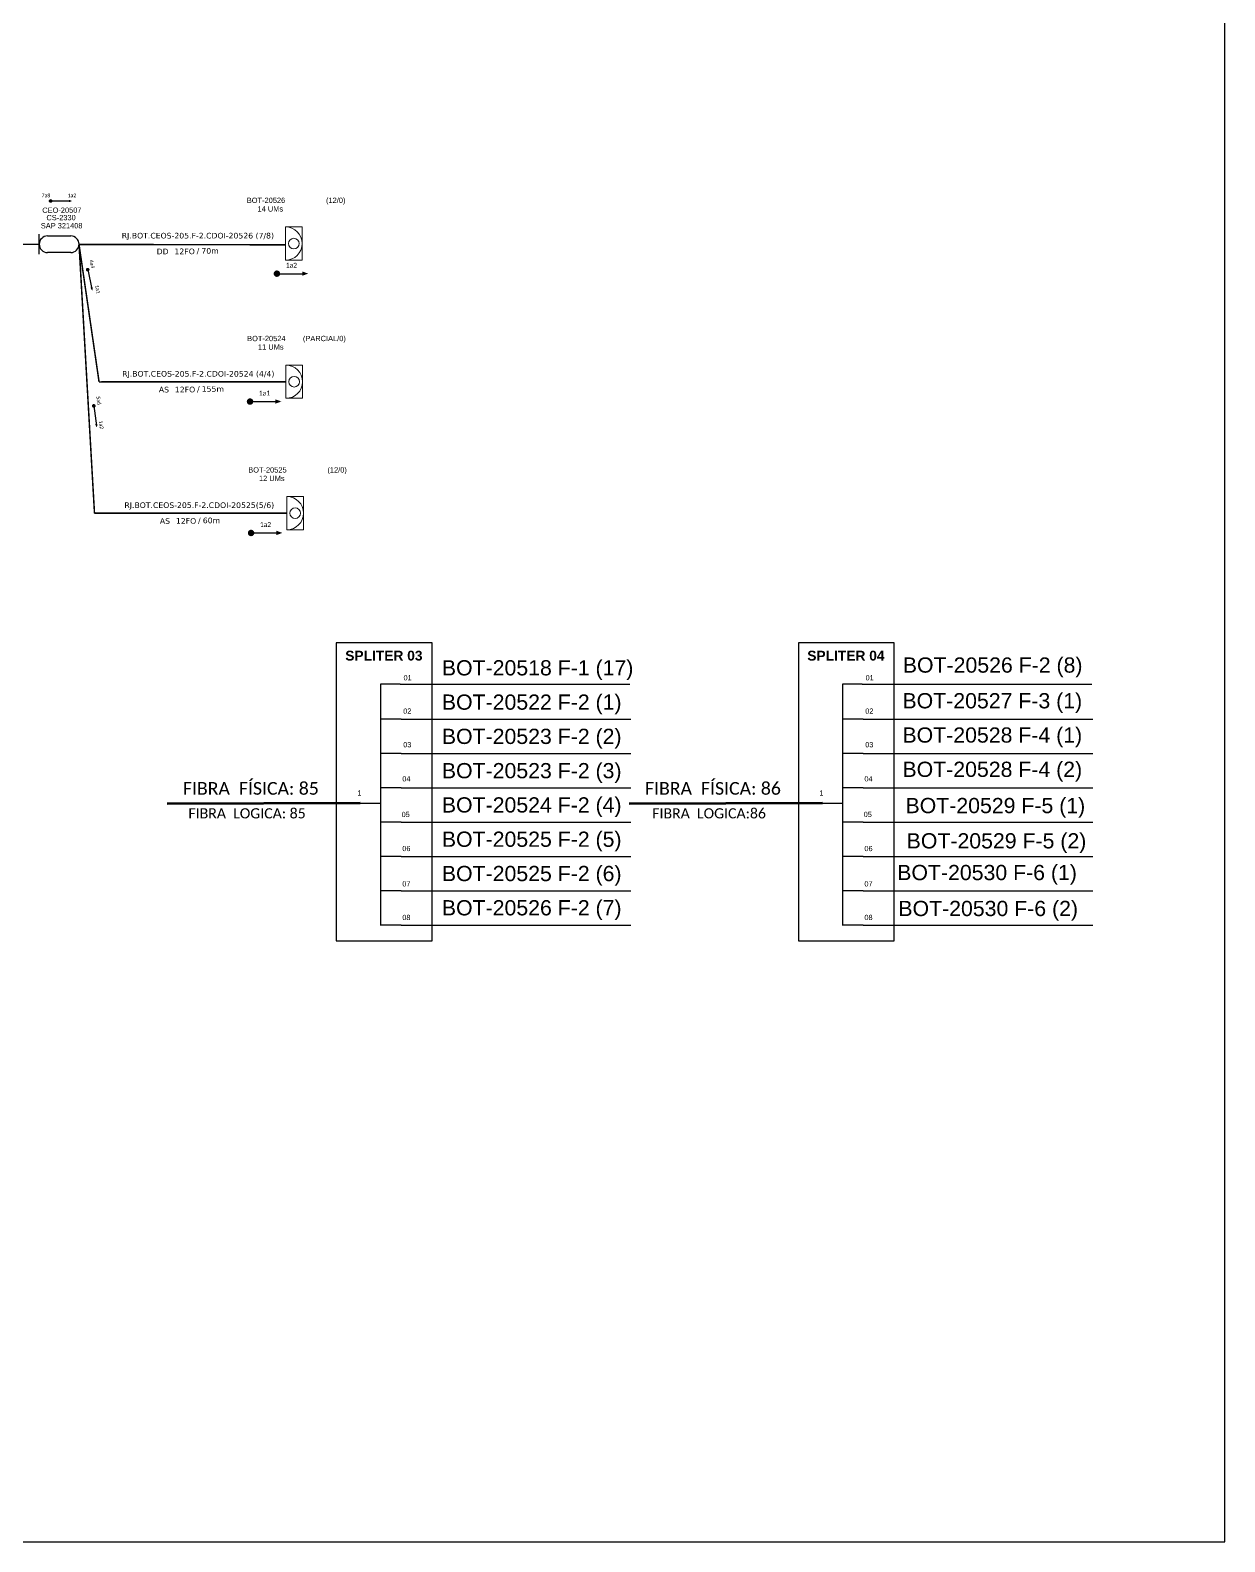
# Model space of a CAD drawing. Header units: metres. Extents: x 1105 to 1946, y -229 to 365.
# Drawn here: x 1710.8 to 1945.7, y -228.9 to 68.1 of the extents above; entities that cross this region are included whole.
import ezdxf
from ezdxf.enums import TextEntityAlignment as Align

# ---------------------------------------------------------------- set-up
doc = ezdxf.new("R2010")
doc.units = ezdxf.units.M
for name, color, linetype, lineweight in [("20.0-LEGENDA DOS CDO'S", 1, 'Continuous', 0), ('20.1-CDO_INTERIOR', 1, 'Continuous', 0), ('20.2-CDO_POSTE', 1, 'Continuous', 5), ('40.1-ETIQUETAS', 1, 'Continuous', 20)]:
    doc.layers.add(name, color=color, linetype=linetype, lineweight=lineweight)
for name, color, linetype in [('20.4-CEOS', 1, 'Continuous'), ('CAP a instalar', 1, 'Continuous'), ('SETA', 7, 'Continuous')]:
    doc.layers.add(name, color=color, linetype=linetype)
doc.styles.add('ARIAL', font='arial.ttf')
doc.styles.add('siredit', font='verdana.ttf')
doc.styles.get("Standard").update_dxf_attribs({"font": 'arial.ttf'})
doc.linetypes.add('FENCELINE1', pattern='A,0.25,-0.1,[133,ltypeshp.shx,S=0.1,R=0,X=-0.1,Y=0],-0.1,1', length=1.45)

# ---------------------------------------------------------------- blocks, each defined once
blk = doc.blocks.new('ETIQUETA_RS5F')
at = {"layer": '40.1-ETIQUETAS', "color": 0, "style": 'siredit'}
blk.add_text('/', height=1.5, dxfattribs=at).set_placement((1.55, -1.95), align=Align.MIDDLE_RIGHT)
for tag, p in [('ETIQUETA_R_PRIMARIA', (1.18, 4.1)), ('ETIQUETA_R_SECUNDARIA', (1.18, 2.1)), ('F_ATIVAS/F_MORTAS', (1.11, -4.24))]:
    blk.add_attdef(tag, text='', height=1.5, dxfattribs=at).set_placement(p, align=Align.MIDDLE_CENTER)
for tag, p in [('TIPO_CABO', (-6.62, -2.12)), ('CAP_CABO', (0.37, -2.09))]:
    blk.add_attdef(tag, text='', height=1.5, dxfattribs=at).set_placement(p, align=Align.MIDDLE_RIGHT)
blk.add_attdef('METROS', text='', height=1.5, dxfattribs=at).set_placement((2.11, -1.95), align=Align.MIDDLE_LEFT)
for tag, p in [('FUSÃO_1', (0.82, -8.39)), ('FUSÃO_2', (0.82, -10.6)), ('FUSÃO_3', (0.82, -12.93)), ('FUSÃO_4', (0.82, -15.14)), ('FUSÃO_5', (0.82, -17.16))]:
    blk.add_attdef(tag, text='', height=1.5, dxfattribs=at).set_placement(p, align=Align.CENTER)
blk = doc.blocks.new('CDOI_INT')
at = {"layer": '20.1-CDO_INTERIOR', "color": 0, "lineweight": 18}
blk.add_lwpolyline([(4.25, -4.25), (4.25, 4.25), (0, 4.25), (0, -4.25)], close=True, dxfattribs=at)
blk.add_circle((2.12, 0), 1.36, dxfattribs=at)
blk.add_arc((0, 0), 4.25, 270, 90, dxfattribs=at)
at = {"layer": "20.0-LEGENDA DOS CDO'S", "color": 0, "style": 'ARIAL'}
for tag, p in [('CDO_N', (-0.08, 10.38)), ('SPLITER_1', (21.18, 10.38)), ('SURVEY', (-0.08, 8.2)), ('SPLITER_2', (21.19, 8.68)), ('SAP', (-0.08, 6.23)), ('1:XX', (5.94, -2.22)), ('UMS', (5.94, -4.24))]:
    blk.add_attdef(tag, p, '', height=1.36, dxfattribs=at)
blk.add_attdef('FIBRAS_UTILIZADAS', text='', height=1.36, dxfattribs=at).set_placement((15.34, 10.38), align=Align.CENTER)
blk = doc.blocks.new('CDOE-TEXTO PADRÃO')
at = {"layer": "20.0-LEGENDA DOS CDO'S", "color": 0, "style": 'ARIAL'}
for tag, p in [('CDO_N', (0.49, 7.39)), ('CORDOALHA', (0.5, 4.33)), ('SAP', (0.51, 1.67)), ('SPLITER_1', (0.59, -0.91)), ('SPLITER_2', (0.6, -3.55)), ('(XX-XX_F)S', (0.54, -8.29)), ('(XX-XX_L)S', (0.55, -10.83)), ('UMS', (0.55, -13.15))]:
    blk.add_attdef(tag, p, '', height=1.7, rotation=0.118, dxfattribs=at)
blk.add_attdef('FIBRAS_UTILIZADAS', text='', height=1.7, rotation=0.118, dxfattribs=at).set_placement((19.77, 7.43), align=Align.CENTER)

msp = doc.modelspace()

# ---------------------------------------------------------------- linework, layer by layer
at = {"color": 7, "linetype": 'Continuous'}
for p, q in [((1779.69, -60.37), (1779.69, -107.76)), ((1783.53, -60.37), (1779.69, -60.37)), ((1870.52, -60.37), (1870.52, -107.76)), ((1874.36, -60.37), (1870.52, -60.37)), ((1783.72, -67.22), (1779.89, -67.22)), ((1874.56, -67.22), (1870.72, -67.22)), ((1783.72, -73.98), (1779.89, -73.98)), ((1874.56, -73.98), (1870.72, -73.98)), ((1783.72, -80.77), (1779.89, -80.77)), ((1874.56, -80.77), (1870.72, -80.77)), ((1775.71, -83.75), (1779.67, -83.75)), ((1866.54, -83.75), (1870.51, -83.75)), ((1783.72, -87.5), (1779.89, -87.5)), ((1874.56, -87.5), (1870.72, -87.5)), ((1783.72, -94.22), (1779.89, -94.22)), ((1874.56, -94.22), (1870.72, -94.22)), ((1783.72, -100.98), (1779.89, -100.98)), ((1874.56, -100.98), (1870.72, -100.98)), ((1783.72, -107.72), (1779.89, -107.72)), ((1874.56, -107.72), (1870.72, -107.72))]:
    msp.add_line(p, q, dxfattribs=at)
at = {"color": 10, "linetype": 'Continuous'}
for p, q in [((1783.53, -60.37), (1828.68, -60.38)), ((1874.36, -60.37), (1919.51, -60.38)), ((1783.72, -67.22), (1828.87, -67.24)), ((1874.56, -67.22), (1919.71, -67.24)), ((1783.72, -73.97), (1828.87, -73.98)), ((1874.56, -73.97), (1919.71, -73.98)), ((1783.72, -80.76), (1828.87, -80.77)), ((1874.56, -80.76), (1919.71, -80.77)), ((1783.72, -87.48), (1828.87, -87.5)), ((1874.56, -87.48), (1919.71, -87.5)), ((1783.72, -94.21), (1828.87, -94.22)), ((1874.56, -94.21), (1919.71, -94.22)), ((1783.72, -100.96), (1828.87, -100.98)), ((1874.56, -100.96), (1919.71, -100.98)), ((1783.72, -107.72), (1828.87, -107.73)), ((1874.56, -107.72), (1919.71, -107.73))]:
    msp.add_line(p, q, dxfattribs=at)
at = {"color": 1, "linetype": 'Continuous', "lineweight": 60}
for p, q in [((1775.71, -83.75), (1737.75, -83.87)), ((1866.54, -83.75), (1828.58, -83.87))]:
    msp.add_line(p, q, dxfattribs=at)
at = {"color": 7}
for points in [[(1104.65, -228.88), (1945.65, -228.88), (1945.65, 365.12), (1104.65, 365.12)], [(1770.99, -110.8), (1789.85, -110.8), (1789.85, -52.24), (1770.99, -52.24)], [(1861.83, -110.8), (1880.69, -110.8), (1880.69, -52.24), (1861.83, -52.24)]]:
    msp.add_lwpolyline(points, close=True, dxfattribs=at)
at = {"color": 7, "const_width": 0.361}
for points in [[(1714.64, 34.57, 1), (1715, 34.57, 1)], [(1722.08, 21.25, 1), (1722.16, 20.9, 1)], [(1723.29, -5.51, 1), (1723.34, -5.87, 1)]]:
    msp.add_lwpolyline(points, format="xyb", close=True, dxfattribs=at)
at = {"const_width": 0.632}
for points in [[(1759, 20.29, 1), (1759.63, 20.29, 1)], [(1759, 20.29, 1), (1759.63, 20.29, 1)], [(1753.71, -4.84, 1), (1754.35, -4.84, 1)], [(1753.71, -4.84, 1), (1754.35, -4.84, 1)], [(1753.92, -30.66, 1), (1754.55, -30.66, 1)], [(1753.92, -30.66, 1), (1754.55, -30.66, 1)]]:
    msp.add_lwpolyline(points, format="xyb", close=True, dxfattribs=at)
msp.add_lwpolyline([(1861.83, -52.24), (1861.83, -110.8)])
at = {"layer": '20.4-CEOS', "color": 5}
for p, q in [((1712.59, 24.11), (1712.59, 28.04)), ((1714.22, 27.7), (1718.78, 27.7)), ((1718.78, 24.45), (1714.22, 24.45))]:
    msp.add_line(p, q, dxfattribs=at)
for centre, start, end in [((1714.22, 26.07), 90, 270), ((1718.78, 26.07), 270, 90)]:
    msp.add_arc(centre, 1.63, start, end, dxfattribs=at)
at = {"layer": 'CAP a instalar', "color": 7, "ltscale": 5.3, "const_width": 0.295}
msp.add_lwpolyline([(1656.19, 26.05), (1712.59, 26.05)], dxfattribs=at)
at = {"layer": 'CAP a instalar', "color": 8, "ltscale": 5.3, "const_width": 0.295}
for points in [[(1720.41, 26.03), (1723.45, -26.77)], [(1720.41, 26.03), (1724.35, -0.98)], [(1724.35, -0.98), (1761.08, -0.96)], [(1723.45, -26.77), (1761.28, -26.76)]]:
    msp.add_lwpolyline(points, dxfattribs=at)
at = {"layer": 'CAP a instalar', "color": 1, "ltscale": 5.3, "const_width": 0.295}
msp.add_lwpolyline([(1720.41, 26.03), (1761, 25.96)], dxfattribs=at)
at = {"layer": 'SETA', "color": 7}
for points in [[(1714.82, 34.57), (1718.77, 34.57)], [(1722.12, 21.08), (1722.96, 17.22)], [(1723.32, -5.69), (1723.84, -9.6)]]:
    msp.add_lwpolyline(points, dxfattribs=at)
at = {"layer": 'SETA'}
for points in [[(1759.31, 20.29), (1764.75, 20.29)], [(1759.31, 20.29), (1764.75, 20.29)], [(1754.03, -4.84), (1759.46, -4.84)], [(1754.03, -4.84), (1759.46, -4.84)], [(1754.23, -30.66), (1759.67, -30.66)], [(1754.23, -30.66), (1759.67, -30.66)]]:
    msp.add_lwpolyline(points, dxfattribs=at)
at = {"layer": 'SETA', "color": 7}
for points in [[(1718.42, 34.81), (1719.08, 34.57), (1718.42, 34.33)], [(1723.12, 17.61), (1723.03, 16.91), (1722.65, 17.51)], [(1724.03, -9.22), (1723.89, -9.91), (1723.56, -9.29)]]:
    msp.add_solid(points, dxfattribs=at)
at = {"layer": 'SETA'}
for points in [[(1764.31, 20.72), (1765.47, 20.3), (1764.31, 19.88)], [(1764.31, 20.72), (1765.47, 20.3), (1764.31, 19.88)], [(1759.03, -4.41), (1760.19, -4.83), (1759.03, -5.25)], [(1759.03, -4.41), (1760.19, -4.83), (1759.03, -5.25)], [(1759.23, -30.23), (1760.39, -30.65), (1759.23, -31.07)], [(1759.23, -30.23), (1760.39, -30.65), (1759.23, -31.07)]]:
    msp.add_solid(points, dxfattribs=at)

# ---------------------------------------------------------------- block references
at = {"layer": '20.2-CDO_POSTE', "color": 5}
ref = msp.add_blockref('CDOE-TEXTO PADRÃO', (1713.12, 29.15), dxfattribs=dict(at, xscale=0.6143316746149261, yscale=0.6143316746149261, zscale=0.6143316746149261))
ref.add_attrib('CDO_N', 'CEO-20507', (1713.19, 32.23), dxfattribs={"layer": "20.0-LEGENDA DOS CDO'S", "color": 0, "height": 1.044, "rotation": 0.118, "style": 'ARIAL'})
ref = msp.add_blockref('CDOE-TEXTO PADRÃO', (1712.83, 26.11), dxfattribs=dict(at, xscale=0.6143316746149261, yscale=0.6143316746149261, zscale=0.6143316746149261))
ref.add_attrib('CDO_N', 'SAP 321408', (1712.9, 29.18), dxfattribs={"layer": "20.0-LEGENDA DOS CDO'S", "color": 0, "height": 1.044, "rotation": 0.118, "style": 'ARIAL'})
ref = msp.add_blockref('CDOE-TEXTO PADRÃO', (1713.93, 27.71), dxfattribs=dict(at, xscale=0.6143316746149261, yscale=0.6143316746149261, zscale=0.6143316746149261))
ref.add_attrib('CDO_N', 'CS-2330', (1714, 30.78), dxfattribs={"layer": "20.0-LEGENDA DOS CDO'S", "color": 0, "height": 1.044, "rotation": 0.118, "style": 'ARIAL'})
at = {"layer": 'CAP a instalar', "color": 1, "linetype": 'FENCELINE1', "ltscale": 5.3}
ref = msp.add_blockref('CDOI_INT', (1761, 26.2), dxfattribs=dict(at, xscale=0.7681776760040443, yscale=0.7681776760040443, zscale=0.7681776760040443))
ref.add_attrib('CDO_N', 'BOT-20526', dxfattribs={"layer": "20.0-LEGENDA DOS CDO'S", "color": 0, "height": 1.045, "style": 'ARIAL'}).set_placement((1760.94, 34.18), align=Align.RIGHT)
ref.add_attrib('FIBRAS_UTILIZADAS', '(12/0)', dxfattribs={"layer": "20.0-LEGENDA DOS CDO'S", "color": 0, "height": 1.045, "style": 'ARIAL'}).set_placement((1772.78, 34.18), align=Align.RIGHT)
ref.add_attrib('SURVEY', '14 UMs ', dxfattribs={"layer": "20.0-LEGENDA DOS CDO'S", "color": 0, "height": 1.045, "style": 'ARIAL'}).set_placement((1760.94, 32.5), align=Align.RIGHT)
ref = msp.add_blockref('ETIQUETA_RS5F', (1742.9, 26.21), dxfattribs=dict(at, xscale=0.737197997882061, yscale=0.737197997882061, zscale=0.737197997882061))
ref.add_attrib('ETIQUETA_R_SECUNDARIA', 'RJ.BOT.CEOS-205.F-2.CDOI-20526 (7/8)', dxfattribs={"layer": '40.1-ETIQUETAS', "color": 0, "height": 1.1058, "style": 'siredit'}).set_placement((1743.77, 27.76), align=Align.MIDDLE_CENTER)
ref.add_attrib('TIPO_CABO', 'DD', dxfattribs={"layer": '40.1-ETIQUETAS', "color": 0, "height": 1.106, "style": 'siredit'}).set_placement((1738.02, 24.65), align=Align.MIDDLE_RIGHT)
ref.add_attrib('CAP_CABO', '12FO', dxfattribs={"layer": '40.1-ETIQUETAS', "color": 0, "height": 1.106, "style": 'siredit'}).set_placement((1743.17, 24.67), align=Align.MIDDLE_RIGHT)
ref.add_attrib('METROS', '70m ', dxfattribs={"layer": '40.1-ETIQUETAS', "color": 0, "height": 1.106, "style": 'siredit'}).set_placement((1744.46, 24.77), align=Align.MIDDLE_LEFT)
at = {"layer": 'CAP a instalar', "color": 8, "linetype": 'FENCELINE1', "ltscale": 5.3}
ref = msp.add_blockref('CDOI_INT', (1761.08, -0.94), dxfattribs=dict(at, xscale=0.7681776760040443, yscale=0.7681776760040443, zscale=0.7681776760040443))
ref.add_attrib('CDO_N', 'BOT-20524', dxfattribs={"layer": "20.0-LEGENDA DOS CDO'S", "color": 0, "height": 1.045, "style": 'ARIAL'}).set_placement((1761.01, 7.03), align=Align.RIGHT)
ref.add_attrib('FIBRAS_UTILIZADAS', '(PARCIAL/0)', dxfattribs={"layer": "20.0-LEGENDA DOS CDO'S", "color": 0, "height": 1.0449, "style": 'ARIAL'}).set_placement((1772.86, 7.03), align=Align.RIGHT)
ref.add_attrib('SURVEY', '11 UMs ', dxfattribs={"layer": "20.0-LEGENDA DOS CDO'S", "color": 0, "height": 1.045, "style": 'ARIAL'}).set_placement((1761.02, 5.36), align=Align.RIGHT)
ref = msp.add_blockref('ETIQUETA_RS5F', (1742.98, -0.93), dxfattribs=dict(at, xscale=0.737197997882061, yscale=0.737197997882061, zscale=0.737197997882061))
ref.add_attrib('ETIQUETA_R_SECUNDARIA', 'RJ.BOT.CEOS-205.F-2.CDOI-20524 (4/4)', dxfattribs={"layer": '40.1-ETIQUETAS', "color": 0, "height": 1.1058, "style": 'siredit'}).set_placement((1743.85, 0.62), align=Align.MIDDLE_CENTER)
ref.add_attrib('TIPO_CABO', 'AS', dxfattribs={"layer": '40.1-ETIQUETAS', "color": 0, "height": 1.106, "style": 'siredit'}).set_placement((1738.1, -2.49), align=Align.MIDDLE_RIGHT)
ref.add_attrib('CAP_CABO', '12FO', dxfattribs={"layer": '40.1-ETIQUETAS', "color": 0, "height": 1.106, "style": 'siredit'}).set_placement((1743.25, -2.48), align=Align.MIDDLE_RIGHT)
ref.add_attrib('METROS', '155m ', dxfattribs={"layer": '40.1-ETIQUETAS', "color": 0, "height": 1.106, "style": 'siredit'}).set_placement((1744.53, -2.37), align=Align.MIDDLE_LEFT)
ref = msp.add_blockref('CDOI_INT', (1761.28, -26.76), dxfattribs=dict(at, xscale=0.7681776760040443, yscale=0.7681776760040443, zscale=0.7681776760040443))
ref.add_attrib('CDO_N', 'BOT-20525', dxfattribs={"layer": "20.0-LEGENDA DOS CDO'S", "color": 0, "height": 1.045, "style": 'ARIAL'}).set_placement((1761.22, -18.79), align=Align.RIGHT)
ref.add_attrib('FIBRAS_UTILIZADAS', '(12/0)', dxfattribs={"layer": "20.0-LEGENDA DOS CDO'S", "color": 0, "height": 1.045, "style": 'ARIAL'}).set_placement((1773.06, -18.79), align=Align.RIGHT)
ref.add_attrib('SURVEY', '12 UMs ', dxfattribs={"layer": "20.0-LEGENDA DOS CDO'S", "color": 0, "height": 1.045, "style": 'ARIAL'}).set_placement((1761.22, -20.46), align=Align.RIGHT)
ref = msp.add_blockref('ETIQUETA_RS5F', (1743.18, -26.75), dxfattribs=dict(at, xscale=0.737197997882061, yscale=0.737197997882061, zscale=0.737197997882061))
ref.add_attrib('ETIQUETA_R_SECUNDARIA', 'RJ.BOT.CEOS-205.F-2.CDOI-20525(5/6)', dxfattribs={"layer": '40.1-ETIQUETAS', "color": 0, "height": 1.1058, "style": 'siredit'}).set_placement((1744.05, -25.2), align=Align.MIDDLE_CENTER)
ref.add_attrib('TIPO_CABO', 'AS', dxfattribs={"layer": '40.1-ETIQUETAS', "color": 0, "height": 1.106, "style": 'siredit'}).set_placement((1738.3, -28.31), align=Align.MIDDLE_RIGHT)
ref.add_attrib('CAP_CABO', '12FO', dxfattribs={"layer": '40.1-ETIQUETAS', "color": 0, "height": 1.106, "style": 'siredit'}).set_placement((1743.45, -28.3), align=Align.MIDDLE_RIGHT)
ref.add_attrib('METROS', '60m ', dxfattribs={"layer": '40.1-ETIQUETAS', "color": 0, "height": 1.106, "style": 'siredit'}).set_placement((1744.74, -28.19), align=Align.MIDDLE_LEFT)

# ---------------------------------------------------------------- texts
at = {"linetype": 'Continuous', "style": 'ARIAL'}
for s, p in [('BOT-20518 F-1 (17)', (1791.74, -58.65)), ('BOT-20522 F-2 (1)', (1791.74, -65.39)), ('BOT-20523 F-2 (2)', (1791.74, -72.12)), ('BOT-20523 F-2 (3)', (1791.74, -78.86)), ('BOT-20524 F-2 (4)', (1791.74, -85.59))]:
    msp.add_text(s, height=2.9936, dxfattribs=at).set_placement(p)
at = {"color": 7, "linetype": 'Continuous', "style": 'ARIAL'}
for s, p in [('BOT-20525 F-2 (5)', (1791.74, -92.33)), ('BOT-20525 F-2 (6)', (1791.74, -99.07))]:
    msp.add_text(s, height=2.9936, dxfattribs=at).set_placement(p)
at = {"color": 1, "linetype": 'Continuous', "style": 'ARIAL'}
msp.add_text('BOT-20526 F-2 (7)', height=2.9936, dxfattribs=at).set_placement((1791.74, -105.8))
at = {"color": 5, "char_height": 0.7228, "width": 53.3569, "attachment_point": 5}
for s, insert, rotation in [('{\\fCalibri|b0|i0|c0|p34;\\C256;7a8}', (1713.91, 35.66), 359.9166), ('{\\fCalibri|b0|i0|c0|p34;\\C256;1a2}', (1719.01, 35.66), 359.9166), ('{\\fCalibri|b0|i0|c0|p34;\\C256;4a4}', (1722.99, 22.2), 282.1896), ('{\\fCalibri|b0|i0|c0|p34;\\C256;1a1}', (1724.08, 17.22), 282.1896), ('{\\fCalibri|b0|i0|c0|p34;\\C256;5a6}', (1724.28, -4.64), 277.5522), ('{\\fCalibri|b0|i0|c0|p34;\\C256;1a2}', (1724.78, -9.41), 277.5522)]:
    msp.add_mtext(s, dxfattribs=dict(at, insert=insert, rotation=rotation))
at = {"attachment_point": 5}
for s, insert, char_height, width in [('{\\fCalibri|b0|i0|c0|p34;\\C7;1a2}', (1762.16, 21.95), 0.948, 16.0275), ('{\\fCalibri|b0|i0|c0|p34;\\C7;1a1}', (1756.87, -3.18), 0.948, 16.0275), ('\\C7;\\fCalibri|b0|i0|c0|p34;1a2', (1757.07, -29), 0.948, 16.0275), ('\\C10;\\fArial|b1|i0|c0|p34;\\H1x;SPLITER 03', (1780.34, -54.78), 1.9374, 18.8577), ('\\C10;\\fArial|b1|i0|c0|p34;\\H1x;SPLITER 04', (1871.17, -54.78), 1.9374, 18.8577), ('\\C7;\\fArial|b0|i0|;\\H1.0273588255048;01 ', (1785, -59.12), 1.9374, 3.8853), ('\\C7;\\fArial|b0|i0|;\\H1.0273588255048;01 ', (1875.83, -59.12), 1.9374, 3.8853), ('\\C7;\\fArial|b0|i0|;\\H1.0273588255048;02 ', (1784.94, -65.67), 1.9374, 4.1014), ('\\C7;\\fArial|b0|i0|;\\H1.0273588255048;02 ', (1875.77, -65.67), 1.9374, 4.1014), ('\\C7;\\fArial|b0|i0|;\\H1.0273588255048;03 ', (1784.94, -72.27), 1.9374, 3.7715), ('\\C7;\\fArial|b0|i0|;\\H1.0273588255048;03 ', (1875.77, -72.27), 1.9374, 3.7715), ('{\\fCalibri|b0|i0|c0|p34;\\C7;FIBRA  FÍSICA: 85}', (1754.19, -80.86), 2.4947, 37.7155), ('\\C7;\\fArial|b0|i0|;\\H1.0273588255048;04 ', (1784.77, -78.97), 1.9374, 4.1014), ('{\\fCalibri|b0|i0|c0|p34;\\C7;FIBRA  FÍSICA: 86}', (1845.03, -80.86), 2.4947, 37.7155), ('\\C7;\\fArial|b0|i0|;\\H1.0273588255048;04 ', (1875.61, -78.97), 1.9374, 4.1014), ('\\C7;\\fArial|b0|i0|;\\H1.0273588255048;1', (1775.53, -81.76), 1.9374, 1.919), ('\\C7;\\fArial|b0|i0|;\\H1.0273588255048;1', (1866.36, -81.76), 1.9374, 1.919), ('{\\fCalibri|b0|i0|c0|p34;\\C7;FIBRA  LOGICA: 85}', (1753.44, -85.76), 1.9958, 37.7155), ('\\C7;\\fArial|b0|i0|;\\H1.0273588255048;05 ', (1784.63, -85.97), 1.9374, 5.0442), ('{\\fCalibri|b0|i0|c0|p34;\\C7;FIBRA  LOGICA:86}', (1844.27, -85.76), 1.9958, 37.7155), ('\\C7;\\fArial|b0|i0|;\\H1.0273588255048;05 ', (1875.47, -85.97), 1.9374, 5.0442), ('\\C7;\\fArial|b0|i0|;\\H1.0273588255048;06 ', (1784.77, -92.67), 1.9374, 4.1014), ('\\C7;\\fArial|b0|i0|;\\H1.0273588255048;06 ', (1875.61, -92.67), 1.9374, 4.1014), ('\\C7;\\fArial|b0|i0|;\\H1.0273588255048;07 ', (1784.77, -99.61), 1.9374, 4.1014), ('\\C7;\\fArial|b0|i0|;\\H1.0273588255048;07 ', (1875.61, -99.61), 1.9374, 4.1014), ('\\C7;\\fArial|b0|i0|;\\H1.0273588255048;08 ', (1784.77, -106.21), 1.9374, 4.1014), ('\\C7;\\fArial|b0|i0|;\\H1.0273588255048;08 ', (1875.61, -106.21), 1.9374, 4.1014)]:
    msp.add_mtext(s, dxfattribs=dict(at, insert=insert, char_height=char_height, width=width))
at = {"char_height": 2.9936, "width": 53.1812, "attachment_point": 4, "line_spacing_factor": 1.35, "style": 'ARIAL'}
for s, insert in [('\\C1;BOT-20526 F-2 (8)', (1882.36, -57.06)), ('BOT-20527 F-3 (1)\\PBOT-20528 F-4 (1)\\PBOT-20528 F-4 (2)', (1882.29, -70.81)), ('BOT-20529 F-5 (1)', (1882.89, -84.67)), ('BOT-20529 F-5 (2)', (1883.11, -91.6)), ('BOT-20530 F-6 (1)', (1881.26, -97.83)), ('BOT-20530 F-6 (2)', (1881.48, -104.89))]:
    msp.add_mtext(s, dxfattribs=dict(at, insert=insert))
at = {"insert": (1874.56, -67.22), "char_height": 0.2183, "attachment_point": 1}
msp.add_mtext('RE-4313 F-1 (18)', dxfattribs=at)

doc.saveas('drawing.dxf')
